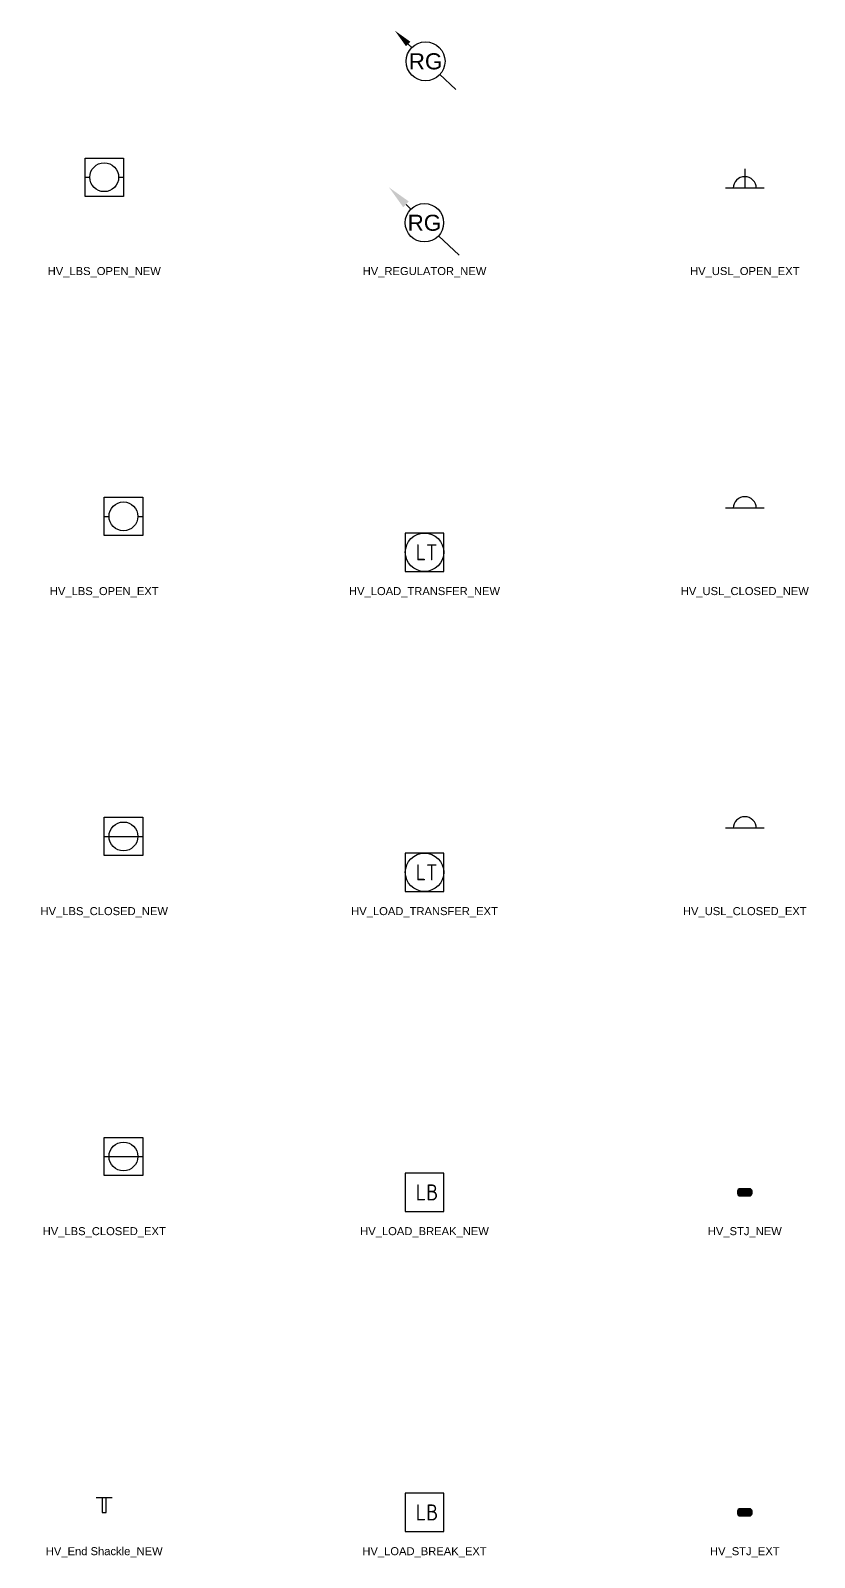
# Model space of a CAD drawing. Header units: metres. Extents: x -282 to 3977, y 160 to 949.
# Drawn here: x 350.1 to 448, y 648.3 to 839.1 of the extents above; entities that cross this region are included whole.
import ezdxf
from ezdxf.enums import TextEntityAlignment as Align

# ---------------------------------------------------------------- set-up
doc = ezdxf.new("R2010")
doc.units = ezdxf.units.M
doc.layers.get('0').update_dxf_attribs({"color": 6})
doc.layers.add('Equip_SP_HV_EXT', color=7, linetype='Continuous')
doc.layers.add('Equip_SP_HV_NEW', color=2, linetype='Continuous')
doc.styles.get("Standard").update_dxf_attribs({"font": 'ARIAL.TTF'})

# ---------------------------------------------------------------- blocks, each defined once
blk = doc.blocks.new('*U112')
for tag, flags, p in [('CONNECTOR_TYPE', 9, (1.5, 0)), ('CONSTRUCTED_VOLTAGE', 9, (1.5, -0.2)), ('OPERATING_VOLTAGE', 9, (1.5, -0.6)), ('ORIENTATION', 9, (1.5, -0.8)), ('OWNED_BY', 9, (1.5, -1)), ('OPERATED_BY', 9, (1.5, -1.2)), ('STATE', 9, (1.5, -1.6)), ('NO_PHASES', 9, (1.5, -0.4)), ('MAINTAINED_BY', 9, (1.5, -1.4)), ('USAGE', 9, (1.5, -1.8)), ('NOTES', 9, (1.5, -2)), ('Z', 1, (1.5, -2.2))]:
    blk.add_attdef(tag, text='', height=0.2, dxfattribs=dict(flags=flags)).set_placement(p, align=Align.MIDDLE_LEFT)
blk.add_wipeout([(-0.25, 0), (-0.25, 1.81), (0.25, 1.81), (0.25, 0)])
blk.add_line((1, 1.81), (-1, 1.81))
blk.add_lwpolyline([(-0.25, 0), (0.25, 0), (0.25, 1.81), (-0.25, 1.81)], close=True)
blk = doc.blocks.new('*U96')
blk.add_line((0, 4.48), (4.8, 4.48))
for points in [[(0, 4.48), (0, 6.87), (4.8, 6.87), (4.8, 2.08), (0, 2.08), (0, 4.48)], [(4.2, 4.48), (4.8, 4.48)]]:
    blk.add_lwpolyline(points)
blk.add_circle((2.4, 4.48), 1.8)
for tag, height, flags, p in [('ASSET_NUM', 2.5, 8, (2, 2)), ('ACTUAL_STATUS', 0.2, 9, (1.5, 0)), ('CONSTRUCTED_VOLTAGE', 0.2, 9, (1.5, -0.2)), ('OPERATING_VOLTAGE', 0.2, 9, (1.5, -0.6)), ('ORIENTATION', 0.2, 9, (1.5, -0.8)), ('OWNED_BY', 0.2, 9, (1.5, -1)), ('OPERATED_BY', 0.2, 9, (1.5, -1.2)), ('SWITCH_TYPE', 0.2, 9, (1.5, -1.6)), ('NO_PHASES', 0.2, 9, (1.5, -0.4)), ('MAINTAINED_BY', 0.2, 9, (1.5, -1.4)), ('USAGE', 0.2, 9, (1.5, -1.8)), ('LEGEND', 0.2, 9, (1.5, -2)), ('STREETNAME', 0.2, 9, (1.5, -2.6)), ('SUBURB', 0.2, 9, (1.5, -2.8)), ('Z', 0.2, 1, (1.5, -3.2)), ('LOCATION', 0.2, 9, (1.5, -2.2)), ('NOTES', 0.2, 9, (1.5, -2.4)), ('LABEL_ALIGNMENT', 0.2, 9, (1.5, -3))]:
    blk.add_attdef(tag, text='', height=height, dxfattribs=dict(flags=flags)).set_placement(p, align=Align.MIDDLE_LEFT)
blk = doc.blocks.new('*U103')
blk.add_line((0, 4.48), (4.8, 4.48))
blk.add_lwpolyline([(0, 4.48), (0, 6.87), (4.8, 6.87), (4.8, 2.08), (0, 2.08), (0, 4.48)])
blk.add_circle((2.4, 4.48), 1.8)
for tag, height, flags, p in [('ASSET_NUM', 3.5, 8, (2, 2)), ('ACTUAL_STATUS', 0.2, 9, (1.5, 0)), ('CONSTRUCTED_VOLTAGE', 0.2, 9, (1.5, -0.2)), ('OPERATING_VOLTAGE', 0.2, 9, (1.5, -0.6)), ('ORIENTATION', 0.2, 9, (1.5, -0.8)), ('OWNED_BY', 0.2, 9, (1.5, -1)), ('OPERATED_BY', 0.2, 9, (1.5, -1.2)), ('STATE', 0.2, 9, (1.5, -1.6)), ('SWITCH_TYPE', 0.2, 9, (1.5, -1.8)), ('NO_PHASES', 0.2, 9, (1.5, -0.4)), ('MAINTAINED_BY', 0.2, 9, (1.5, -1.4)), ('USAGE', 0.2, 9, (1.5, -2)), ('STREETNAME', 0.2, 9, (1.5, -2.8)), ('SUBURB', 0.2, 9, (1.5, -3)), ('Z', 0.2, 1, (1.5, -3.4)), ('LEGEND', 0.2, 9, (1.5, -2.2)), ('LOCATION', 0.2, 9, (1.5, -2.4)), ('NOTES', 0.2, 9, (1.5, -2.6)), ('LABEL_ALIGNMENT', 0.2, 9, (1.5, -3.2))]:
    blk.add_attdef(tag, text='', height=height, dxfattribs=dict(flags=flags)).set_placement(p, align=Align.MIDDLE_LEFT)
blk = doc.blocks.new('*U97')
for p, q in [((0, 4.48), (0.6, 4.48)), ((4.2, 4.48), (4.8, 4.48))]:
    blk.add_line(p, q)
blk.add_lwpolyline([(0, 4.48), (0, 6.87), (4.8, 6.87), (4.8, 2.08), (0, 2.08), (0, 4.48)])
blk.add_circle((2.4, 4.48), 1.8)
for tag, height, flags, p in [('ASSET_NUM', 2.5, 8, (2, 2)), ('ACTUAL_STATUS', 0.2, 9, (1.5, 0)), ('CONSTRUCTED_VOLTAGE', 0.2, 9, (1.5, -0.2)), ('OPERATING_VOLTAGE', 0.2, 9, (1.5, -0.6)), ('ORIENTATION', 0.2, 9, (1.5, -0.8)), ('OWNED_BY', 0.2, 9, (1.5, -1)), ('OPERATED_BY', 0.2, 9, (1.5, -1.2)), ('SWITCH_TYPE', 0.2, 9, (1.5, -1.6)), ('NO_PHASES', 0.2, 9, (1.5, -0.4)), ('MAINTAINED_BY', 0.2, 9, (1.5, -1.4)), ('USAGE', 0.2, 9, (1.5, -1.8)), ('LEGEND', 0.2, 9, (1.5, -2)), ('STREETNAME', 0.2, 9, (1.5, -2.6)), ('SUBURB', 0.2, 9, (1.5, -2.8)), ('Z', 0.2, 1, (1.5, -3.2)), ('LOCATION', 0.2, 9, (1.5, -2.2)), ('NOTES', 0.2, 9, (1.5, -2.4)), ('LABEL_ALIGNMENT', 0.2, 9, (1.5, -3))]:
    blk.add_attdef(tag, text='', height=height, dxfattribs=dict(flags=flags)).set_placement(p, align=Align.MIDDLE_LEFT)
blk = doc.blocks.new('*U104')
for p, q in [((-2.4, 6.87), (-1.8, 6.87)), ((1.8, 6.87), (2.4, 6.87))]:
    blk.add_line(p, q)
blk.add_lwpolyline([(-2.4, 6.87), (-2.4, 9.27), (2.4, 9.27), (2.4, 4.48), (-2.4, 4.48), (-2.4, 6.87)])
blk.add_circle((0, 6.87), 1.8)
for tag, height, flags, p in [('ASSET_NUM', 3.5, 8, (2, 2)), ('ACTUAL_STATUS', 0.2, 9, (1.5, 0)), ('CONSTRUCTED_VOLTAGE', 0.2, 9, (1.5, -0.2)), ('OPERATING_VOLTAGE', 0.2, 9, (1.5, -0.6)), ('ORIENTATION', 0.2, 9, (1.5, -0.8)), ('OWNED_BY', 0.2, 9, (1.5, -1)), ('OPERATED_BY', 0.2, 9, (1.5, -1.2)), ('STATE', 0.2, 9, (1.5, -1.6)), ('SWITCH_TYPE', 0.2, 9, (1.5, -1.8)), ('NO_PHASES', 0.2, 9, (1.5, -0.4)), ('MAINTAINED_BY', 0.2, 9, (1.5, -1.4)), ('USAGE', 0.2, 9, (1.5, -2)), ('STREETNAME', 0.2, 9, (1.5, -2.8)), ('SUBURB', 0.2, 9, (1.5, -3)), ('Z', 0.2, 1, (1.5, -3.4)), ('LEGEND', 0.2, 9, (1.5, -2.2)), ('LOCATION', 0.2, 9, (1.5, -2.4)), ('NOTES', 0.2, 9, (1.5, -2.6)), ('LABEL_ALIGNMENT', 0.2, 9, (1.5, -3.2))]:
    blk.add_attdef(tag, text='', height=height, dxfattribs=dict(flags=flags)).set_placement(p, align=Align.MIDDLE_LEFT)
blk = doc.blocks.new('HV_LOAD_BREAK_EXT')
blk.add_lwpolyline([(-2.4, -2.4), (2.4, -2.4), (2.4, 2.4), (-2.4, 2.4)], close=True)
at = {"insert": (-1.1, 0.99), "char_height": 2, "width": 2.9628, "attachment_point": 1}
blk.add_mtext('{\\Fisocp|c0;LB}', dxfattribs=at)
for tag, height, flags, p in [('ASSET_NUM', 2.5, 8, (2, 2)), ('STREET_CODE', 0.2, 9, (1.5, 0)), ('ACTUAL_STATUS', 0.2, 9, (1.5, -0.2)), ('CONSTRUCTED_VOLTAGE', 0.2, 9, (1.5, -0.4)), ('OPERATING_VOLTAGE', 0.2, 9, (1.5, -0.8)), ('ORIENTATION', 0.2, 9, (1.5, -1)), ('OWNED_BY', 0.2, 9, (1.5, -1.2)), ('OPERATED_BY', 0.2, 9, (1.5, -1.4)), ('STATE', 0.2, 9, (1.5, -1.8)), ('SWITCH_TYPE', 0.2, 9, (1.5, -2)), ('NO_PHASES', 0.2, 9, (1.5, -0.6)), ('MAINTAINED_BY', 0.2, 9, (1.5, -1.6)), ('STREETNAME', 0.2, 9, (1.5, -2.8)), ('SUBURB', 0.2, 9, (1.5, -3)), ('Z', 0.2, 1, (1.5, -3.6)), ('USAGE', 0.2, 9, (1.5, -2.2)), ('LEGEND', 0.2, 9, (1.5, -2.4)), ('LOCATION', 0.2, 9, (1.5, -2.6)), ('NOTES', 0.2, 9, (1.5, -3.2)), ('LABEL_ALIGNMENT', 0.2, 9, (1.5, -3.4))]:
    blk.add_attdef(tag, text='', height=height, dxfattribs=dict(flags=flags)).set_placement(p, align=Align.MIDDLE_LEFT)
blk = doc.blocks.new('*U105')
blk.add_lwpolyline([(-2.4, -2.4), (2.4, -2.4), (2.4, 2.4), (-2.4, 2.4)], close=True)
at = {"insert": (-1.1, 0.99), "char_height": 2, "width": 2.9628, "attachment_point": 1}
blk.add_mtext('{\\Fisocp|c0;LB}', dxfattribs=at)
for tag, height, flags, p in [('ASSET_NUM', 3.5, 8, (2, 2)), ('STREET_CODE', 0.2, 9, (1.5, 0)), ('ACTUAL_STATUS', 0.2, 9, (1.5, -0.2)), ('CONSTRUCTED_VOLTAGE', 0.2, 9, (1.5, -0.4)), ('OPERATING_VOLTAGE', 0.2, 9, (1.5, -0.8)), ('ORIENTATION', 0.2, 9, (1.5, -1)), ('OWNED_BY', 0.2, 9, (1.5, -1.2)), ('OPERATED_BY', 0.2, 9, (1.5, -1.4)), ('STATE', 0.2, 9, (1.5, -1.8)), ('SWITCH_TYPE', 0.2, 9, (1.5, -2)), ('NO_PHASES', 0.2, 9, (1.5, -0.6)), ('MAINTAINED_BY', 0.2, 9, (1.5, -1.6)), ('SUBURB', 0.2, 9, (1.5, -2.6)), ('STREETNAME', 0.2, 9, (1.5, -2.8)), ('Z', 0.2, 1, (1.5, -3.6)), ('USAGE', 0.2, 9, (1.5, -2.2)), ('LEGEND', 0.2, 9, (1.5, -2.4)), ('LOCATION', 0.2, 9, (1.5, -3)), ('NOTES', 0.2, 9, (1.5, -3.2)), ('LABEL_ALIGNMENT', 0.2, 9, (1.5, -3.4))]:
    blk.add_attdef(tag, text='', height=height, dxfattribs=dict(flags=flags)).set_placement(p, align=Align.MIDDLE_LEFT)
blk = doc.blocks.new('HV_LOAD_TRANSFER_EXT')
blk.add_lwpolyline([(-2.4, -2.4), (2.4, -2.4), (2.4, 2.4), (-2.4, 2.4)], close=True)
blk.add_circle((0, 0), 2.4)
at = {"insert": (-1.1, 0.99), "char_height": 2, "width": 2.9628, "attachment_point": 1}
blk.add_mtext('{\\Fisocp|c0;LT}', dxfattribs=at)
for tag, height, flags, p in [('ASSET_NUM', 2.5, 8, (2, 2)), ('STREET_CODE', 0.2, 9, (1.5, 0)), ('ACTUAL_STATUS', 0.2, 9, (1.5, -0.2)), ('CONSTRUCTED_VOLTAGE', 0.2, 9, (1.5, -0.4)), ('OPERATING_VOLTAGE', 0.2, 9, (1.5, -0.8)), ('ORIENTATION', 0.2, 9, (1.5, -1)), ('OWNED_BY', 0.2, 9, (1.5, -1.2)), ('OPERATED_BY', 0.2, 9, (1.5, -1.4)), ('STATE', 0.2, 9, (1.5, -1.8)), ('SWITCH_TYPE', 0.2, 9, (1.5, -2)), ('NO_PHASES', 0.2, 9, (1.5, -0.6)), ('MAINTAINED_BY', 0.2, 9, (1.5, -1.6)), ('STREETNAME', 0.2, 9, (1.5, -2.6)), ('SUBURB', 0.2, 9, (1.5, -2.8)), ('Z', 0.2, 1, (1.5, -3.4)), ('USAGE', 0.2, 9, (1.5, -2.2)), ('LOCATION', 0.2, 9, (1.5, -2.4)), ('NOTES', 0.2, 9, (1.5, -3)), ('LABEL_ALIGNMENT', 0.2, 9, (1.5, -3.2))]:
    blk.add_attdef(tag, text='', height=height, dxfattribs=dict(flags=flags)).set_placement(p, align=Align.MIDDLE_LEFT)
blk = doc.blocks.new('*U106')
blk.add_lwpolyline([(-2.4, -2.4), (2.4, -2.4), (2.4, 2.4), (-2.4, 2.4)], close=True)
blk.add_circle((0, 0), 2.4)
at = {"insert": (-1.1, 0.99), "char_height": 2, "width": 2.9628, "attachment_point": 1}
blk.add_mtext('{\\Fisocp|c0;LT}', dxfattribs=at)
for tag, height, flags, p in [('ASSET_NUM', 3.5, 8, (2, 2)), ('STREET_CODE', 0.2, 9, (1.5, 0)), ('ACTUAL_STATUS', 0.2, 9, (1.5, -0.2)), ('CONSTRUCTED_VOLTAGE', 0.2, 9, (1.5, -0.4)), ('OPERATING_VOLTAGE', 0.2, 9, (1.5, -0.8)), ('ORIENTATION', 0.2, 9, (1.5, -1)), ('OWNED_BY', 0.2, 9, (1.5, -1.2)), ('OPERATED_BY', 0.2, 9, (1.5, -1.4)), ('STATE', 0.2, 9, (1.5, -1.8)), ('SWITCH_TYPE', 0.2, 9, (1.5, -2)), ('NO_PHASES', 0.2, 9, (1.5, -0.6)), ('MAINTAINED_BY', 0.2, 9, (1.5, -1.6)), ('SUBURB', 0.2, 9, (1.5, -2.4)), ('STREETNAME', 0.2, 9, (1.5, -2.6)), ('Z', 0.2, 1, (1.5, -3.4)), ('USAGE', 0.2, 9, (1.5, -2.2)), ('LOCATION', 0.2, 9, (1.5, -2.8)), ('NOTES', 0.2, 9, (1.5, -3)), ('LABEL_ALIGNMENT', 0.2, 9, (1.5, -3.2))]:
    blk.add_attdef(tag, text='', height=height, dxfattribs=dict(flags=flags)).set_placement(p, align=Align.MIDDLE_LEFT)
blk = doc.blocks.new('HV_STJ_EXT')
h = blk.add_hatch(color=256)
edge = h.paths.add_edge_path()
edge.add_ellipse((-0.59, 0.13), major_axis=(0.226, 0.226), ratio=1, start_angle=45, end_angle=135)
edge.add_line((-0.91, 0.13), (-0.91, -0.13))
edge.add_ellipse((-0.59, -0.13), major_axis=(0.226, 0.226), ratio=1, start_angle=135, end_angle=225)
edge.add_line((-0.59, -0.45), (0.59, -0.45))
edge.add_ellipse((0.59, -0.13), major_axis=(-0.226, 0.226), ratio=1, start_angle=135, end_angle=225)
edge.add_line((0.91, -0.13), (0.91, 0.13))
edge.add_ellipse((0.59, 0.13), major_axis=(-0.226, 0.226), ratio=1, start_angle=225, end_angle=315)
edge.add_line((0.59, 0.45), (-0.59, 0.45))
blk.add_lwpolyline([(-0.91, 0.13), (-0.91, -0.13, 0.414214), (-0.59, -0.45), (0.59, -0.45, 0.414214), (0.91, -0.13), (0.91, 0.13, 0.414214), (0.59, 0.45), (-0.59, 0.45, 0.414214)], format="xyb", close=True)
for tag, flags, p in [('ORIENTATION', 9, (1.5, 0)), ('Z', 1, (1.5, -0.8)), ('USAGE', 9, (1.5, -0.2)), ('LEGEND', 9, (1.5, -0.4)), ('NOTES', 9, (1.5, -0.6))]:
    blk.add_attdef(tag, text='', height=0.2, dxfattribs=dict(flags=flags)).set_placement(p, align=Align.MIDDLE_LEFT)
blk = doc.blocks.new('HV_STJ_NEW')
blk.add_hatch(color=256).paths.add_polyline_path([(0.91, 0.13, 0.414214), (0.59, 0.45), (-0.59, 0.45, 0.414214), (-0.91, 0.13), (-0.91, -0.13, 0.414214), (-0.59, -0.45), (0.59, -0.45, 0.414214), (0.91, -0.13)])
blk.add_lwpolyline([(-0.91, 0.13), (-0.91, -0.13, 0.414214), (-0.59, -0.45), (0.59, -0.45, 0.414214), (0.91, -0.13), (0.91, 0.13, 0.414214), (0.59, 0.45), (-0.59, 0.45, 0.414214)], format="xyb", close=True)
for tag, flags, p in [('ORIENTATION', 9, (1.5, 0)), ('OWNED_BY', 9, (1.5, -0.8)), ('OPERATED_BY', 9, (1.5, -1)), ('TYPE', 9, (1.5, -1.4)), ('OPERATING_VOLTAGE', 9, (1.5, -1.6)), ('CONSTRUCTED_VOLTAGE', 9, (1.5, -1.8)), ('USAGE', 9, (1.5, -0.2)), ('LEGEND', 9, (1.5, -0.4)), ('NOTES', 9, (1.5, -0.6)), ('MAINTAINED_BY', 9, (1.5, -1.2)), ('NUMBER_OF_PHASES', 9, (1.5, -2)), ('Z', 1, (1.5, -2.2))]:
    blk.add_attdef(tag, text='', height=0.2, dxfattribs=dict(flags=flags)).set_placement(p, align=Align.MIDDLE_LEFT)
blk = doc.blocks.new('HV_USL_CLOSED_EXT')
blk.add_line((2.4, 5.5), (-2.4, 5.5))
blk.add_lwpolyline([(1.44, 5.5, 0.414214), (0, 6.94, 0.414214), (-1.44, 5.5)], format="xyb")
for tag, height, flags, p in [('ASSET_NUM', 2.5, 8, (2, 2)), ('STREET_CODE', 0.2, 9, (1.5, 0)), ('ACTUAL_STATUS', 0.2, 9, (1.5, -0.2)), ('CONSTRUCTED_VOLTAGE', 0.2, 9, (1.5, -0.4)), ('OPERATING_VOLTAGE', 0.2, 9, (1.5, -0.8)), ('ORIENTATION', 0.2, 9, (1.5, -1)), ('OWNED_BY', 0.2, 9, (1.5, -1.2)), ('OPERATED_BY', 0.2, 9, (1.5, -1.4)), ('STATE', 0.2, 9, (1.5, -1.8)), ('SWITCH_TYPE', 0.2, 9, (1.5, -2)), ('NO_PHASES', 0.2, 9, (1.5, -0.6)), ('MAINTAINED_BY', 0.2, 9, (1.5, -1.6)), ('STREETNAME', 0.2, 9, (1.5, -2.8)), ('SUBURB', 0.2, 9, (1.5, -3)), ('Z', 0.2, 1, (1.5, -3.6)), ('USAGE', 0.2, 9, (1.5, -2.2)), ('LEGEND', 0.2, 9, (1.5, -2.4)), ('LOCATION', 0.2, 9, (1.5, -2.6)), ('NOTES', 0.2, 9, (1.5, -3.2)), ('LABEL_ALIGNMENT', 0.2, 9, (1.5, -3.4))]:
    blk.add_attdef(tag, text='', height=height, dxfattribs=dict(flags=flags)).set_placement(p, align=Align.MIDDLE_LEFT)
blk = doc.blocks.new('*U109')
blk.add_line((2.4, 5.5), (-2.4, 5.5))
blk.add_lwpolyline([(1.44, 5.5, 0.414214), (0, 6.94, 0.414214), (-1.44, 5.5)], format="xyb")
for tag, height, flags, p in [('ASSET_NUM', 3.5, 8, (2, 2)), ('STREET_CODE', 0.2, 9, (1.5, 0)), ('ACTUAL_STATUS', 0.2, 9, (1.5, -0.2)), ('CONSTRUCTED_VOLTAGE', 0.2, 9, (1.5, -0.4)), ('OPERATING_VOLTAGE', 0.2, 9, (1.5, -0.8)), ('ORIENTATION', 0.2, 9, (1.5, -1)), ('OWNED_BY', 0.2, 9, (1.5, -1.2)), ('OPERATED_BY', 0.2, 9, (1.5, -1.4)), ('STATE', 0.2, 9, (1.5, -1.8)), ('SWITCH_TYPE', 0.2, 9, (1.5, -2)), ('NO_PHASES', 0.2, 9, (1.5, -0.6)), ('MAINTAINED_BY', 0.2, 9, (1.5, -1.6)), ('SUBURB', 0.2, 9, (1.5, -2.6)), ('STREETNAME', 0.2, 9, (1.5, -2.8)), ('Z', 0.2, 1, (1.5, -3.6)), ('USAGE', 0.2, 9, (1.5, -2.2)), ('LEGEND', 0.2, 9, (1.5, -2.4)), ('LOCATION', 0.2, 9, (1.5, -3)), ('NOTES', 0.2, 9, (1.5, -3.2)), ('LABEL_ALIGNMENT', 0.2, 9, (1.5, -3.4))]:
    blk.add_attdef(tag, text='', height=height, dxfattribs=dict(flags=flags)).set_placement(p, align=Align.MIDDLE_LEFT)
blk = doc.blocks.new('HV_USL_OPEN_EXT')
for p, q in [((0, 7.9), (0, 5.5)), ((2.4, 5.5), (-2.4, 5.5))]:
    blk.add_line(p, q)
blk.add_lwpolyline([(1.44, 5.5, 1), (-1.44, 5.5)], format="xyb")
for tag, height, flags, p in [('ASSET_NUM', 2.5, 8, (2, 2)), ('STREET_CODE', 0.2, 9, (1.5, 0)), ('ACTUAL_STATUS', 0.2, 9, (1.5, -0.2)), ('CONSTRUCTED_VOLTAGE', 0.2, 9, (1.5, -0.4)), ('OPERATING_VOLTAGE', 0.2, 9, (1.5, -0.8)), ('ORIENTATION', 0.2, 9, (1.5, -1)), ('OWNED_BY', 0.2, 9, (1.5, -1.2)), ('OPERATED_BY', 0.2, 9, (1.5, -1.4)), ('STATE', 0.2, 9, (1.5, -1.8)), ('SWITCH_TYPE', 0.2, 9, (1.5, -2)), ('NO_PHASES', 0.2, 9, (1.5, -0.6)), ('MAINTAINED_BY', 0.2, 9, (1.5, -1.6)), ('STREETNAME', 0.2, 9, (1.5, -2.8)), ('SUBURB', 0.2, 9, (1.5, -3)), ('Z', 0.2, 1, (1.5, -3.6)), ('USAGE', 0.2, 9, (1.5, -2.2)), ('LEGEND', 0.2, 9, (1.5, -2.4)), ('LOCATION', 0.2, 9, (1.5, -2.6)), ('NOTES', 0.2, 9, (1.5, -3.2)), ('LABEL_ALIGNMENT', 0.2, 9, (1.5, -3.4))]:
    blk.add_attdef(tag, text='', height=height, dxfattribs=dict(flags=flags)).set_placement(p, align=Align.MIDDLE_LEFT)
blk = doc.blocks.new('*U111')
blk.add_wipeout([(0, 2.4), (-0.3, 2.38), (-0.6, 2.32), (-0.88, 2.23), (-1.16, 2.1), (-1.41, 1.94), (-1.64, 1.75), (-1.85, 1.53), (-2.03, 1.29), (-2.17, 1.02), (-2.28, 0.74), (-2.36, 0.45), (-2.4, 0.15), (-2.4, -0.15), (-2.36, -0.45), (-2.28, -0.74), (-2.17, -1.02), (-2.03, -1.29), (-1.85, -1.53), (-1.64, -1.75), (-1.41, -1.94), (-1.16, -2.1), (-0.88, -2.23), (-0.6, -2.32), (-0.3, -2.38), (0, -2.4), (0.3, -2.38), (0.6, -2.32), (0.88, -2.23), (1.16, -2.1), (1.41, -1.94), (1.64, -1.75), (1.85, -1.53), (2.03, -1.29), (2.17, -1.02), (2.28, -0.74), (2.36, -0.45), (2.4, -0.15), (2.4, 0.15), (2.36, 0.45), (2.28, 0.74), (2.17, 1.02), (2.03, 1.29), (1.85, 1.53), (1.64, 1.75), (1.41, 1.94), (1.16, 2.1), (0.88, 2.23), (0.6, 2.32), (0.3, 2.38)])
for p, q in [((-2.3, 2.3), (-1.7, 1.7)), ((1.75, -1.64), (4.32, -4.03))]:
    blk.add_line(p, q)
blk.add_circle((0, 0), 2.4)
blk.add_solid([(-2.65, 1.95), (-4.42, 4.42), (-1.95, 2.66)])
blk.add_text('RG', height=2).set_placement((0, 0), align=Align.MIDDLE_CENTER)
for tag, height, flags, p in [('ASSET_NUM', 3.5, 8, (2, 2)), ('STREET_CODE', 0.2, 9, (1.5, 0)), ('CONSTRUCTED_VOLTAGE', 0.2, 9, (1.5, -0.2)), ('OPERATING_VOLTAGE', 0.2, 9, (1.5, -0.6)), ('ORIENTATION', 0.2, 9, (1.5, -0.8)), ('OWNED_BY', 0.2, 9, (1.5, -1)), ('OPERATED_BY', 0.2, 9, (1.5, -1.2)), ('STATE', 0.2, 9, (1.5, -1.8)), ('NO_PHASES', 0.2, 9, (1.5, -0.4)), ('MAINTAINED_BY', 0.2, 9, (1.5, -1.4)), ('REGULATOR_TYPE', 0.2, 9, (1.5, -1.6)), ('USAGE', 0.2, 9, (1.5, -2)), ('SUBURB', 0.2, 9, (1.5, -2.4)), ('STREETNAME', 0.2, 9, (1.5, -2.6)), ('Z', 0.2, 1, (1.5, -3.2)), ('LEGEND', 0.2, 9, (1.5, -2.2)), ('LOCATION', 0.2, 9, (1.5, -2.8)), ('NOTES', 0.2, 9, (1.5, -3))]:
    blk.add_attdef(tag, text='', height=height, dxfattribs=dict(flags=flags)).set_placement(p, align=Align.MIDDLE_LEFT)
blk = doc.blocks.new('*U98')
for p, q in [((-2.16, 2.16), (-1.68, 1.68)), ((1.74, -1.62), (3.77, -3.52))]:
    blk.add_line(p, q)
blk.add_circle((0, 0), 2.43)
blk.add_solid([(-2.44, 1.88), (-3.84, 3.84), (-1.88, 2.44)])
blk.add_text('RG', height=2.012).set_placement((0, 0), align=Align.MIDDLE_CENTER)
for tag, height, flags, p in [('ASSET_NUM', 2.5, 8, (2, 2)), ('STREET_CODE', 0.2, 9, (1.5, 0)), ('CONSTRUCTED_VOLTAGE', 0.2, 9, (1.5, -0.2)), ('OPERATING_VOLTAGE', 0.2, 9, (1.5, -0.6)), ('OPERATED_BY', 0.2, 9, (1.5, -0.8)), ('ORIENTATION', 0.2, 9, (1.5, -1.2)), ('OWNED_BY', 0.2, 9, (1.5, -1.4)), ('STATE', 0.2, 9, (1.5, -1.8)), ('NO_PHASES', 0.2, 9, (1.5, -0.4)), ('MAINTAINED_BY', 0.2, 9, (1.5, -1)), ('REGULATOR_TYPE', 0.2, 9, (1.5, -1.6)), ('USAGE', 0.2, 9, (1.5, -2)), ('STREETNAME', 0.2, 9, (1.5, -2.6)), ('SUBURB', 0.2, 9, (1.5, -2.8)), ('Z', 0.2, 1, (1.5, -3.2)), ('LEGEND', 0.2, 9, (1.5, -2.2)), ('LOCATION', 0.2, 9, (1.5, -2.4)), ('NOTES', 0.2, 9, (1.5, -3))]:
    blk.add_attdef(tag, text='', height=height, dxfattribs=dict(flags=flags)).set_placement(p, align=Align.MIDDLE_LEFT)

msp = doc.modelspace()

# ---------------------------------------------------------------- block references
at = {"layer": 'Equip_SP_HV_EXT'}
for name, p in [('*U98', (399.4, 835.27)), ('HV_USL_OPEN_EXT', (439.27, 813.91)), ('*U97', (359.27, 773.91)), ('HV_USL_CLOSED_EXT', (439.27, 733.91)), ('HV_LOAD_TRANSFER_EXT', (399.27, 733.91)), ('*U96', (359.27, 693.91)), ('HV_LOAD_BREAK_EXT', (399.27, 653.91)), ('HV_STJ_EXT', (439.27, 653.91))]:
    msp.add_blockref(name, p, dxfattribs=at)
at = {"layer": 'Equip_SP_HV_NEW'}
for name, p in [('*U104', (359.27, 813.91)), ('*U111', (399.26, 815.09)), ('*U109', (439.27, 773.91)), ('*U106', (399.27, 773.91)), ('*U103', (359.27, 733.91)), ('*U105', (399.27, 693.91)), ('HV_STJ_NEW', (439.27, 693.91)), ('*U112', (359.27, 653.91))]:
    msp.add_blockref(name, p, dxfattribs=at)

# ---------------------------------------------------------------- texts
at = {"layer": 'Equip_SP_HV_EXT', "char_height": 1, "attachment_point": 5, "bg_fill": 3, "box_fill_scale": 1.2, "bg_fill_color": 256, "bg_fill_transparency": 0}
for s, insert, width in [('HV_USL_OPEN_EXT', (439.27, 808.91), 15), ('HV_LBS_OPEN_EXT', (359.27, 768.91), 15), ('HV_LOAD_TRANSFER_EXT', (399.27, 728.91), 20), ('HV_USL_CLOSED_EXT', (439.27, 728.91), 17), ('HV_LBS_CLOSED_EXT', (359.27, 688.91), 17), ('HV_LOAD_BREAK_EXT', (399.27, 648.91), 17), ('HV_STJ_EXT', (439.27, 648.91), 10)]:
    msp.add_mtext(s, dxfattribs=dict(at, insert=insert, width=width))
at = {"layer": 'Equip_SP_HV_NEW', "char_height": 1, "attachment_point": 5, "bg_fill": 3, "box_fill_scale": 1.2, "bg_fill_color": 256, "bg_fill_transparency": 0}
for s, insert, width in [('HV_LBS_OPEN_NEW', (359.27, 808.91), 15), ('HV_REGULATOR_NEW', (399.27, 808.91), 16), ('HV_LOAD_TRANSFER_NEW', (399.27, 768.91), 20), ('HV_USL_CLOSED_NEW', (439.27, 768.91), 17), ('HV_LBS_CLOSED_NEW', (359.27, 728.91), 17), ('HV_LOAD_BREAK_NEW', (399.27, 688.91), 17), ('HV_STJ_NEW', (439.27, 688.91), 10), ('HV_End Shackle_NEW', (359.27, 648.91), 18)]:
    msp.add_mtext(s, dxfattribs=dict(at, insert=insert, width=width))

doc.saveas('drawing.dxf')
